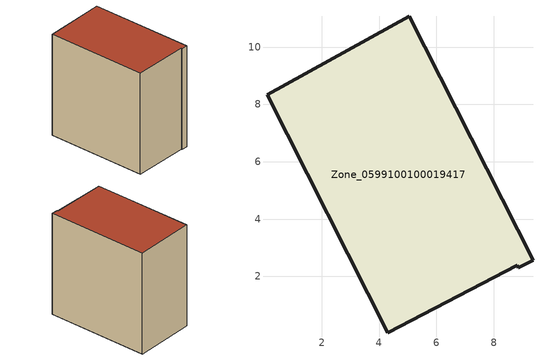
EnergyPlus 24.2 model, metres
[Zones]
Zone_0599100100019417
 floor ground (C_G): 5.05,11.06 9.37,2.55 8.86,2.3 8.82,2.38 4.3,0.04 0.09,8.34 z3.4
 wall outside (C_F): 8.82,2.38 8.86,2.3 9.37,2.55 5.05,11.06 0.09,8.34 4.3,0.04 8.82,2.38 z3.4:12.83
 roof outside (C_R): 9.37,2.55 5.05,11.06 0.09,8.34 4.3,0.04 8.82,2.38 8.86,2.3 z12.83
[BUILDING]
Pand.0599100100019417: North Axis=0; Terrain=City; Loads Convergence Tolerance Value=0.04; Temperature Convergence Tolerance Value=0.4; Solar Distribution=FullExterior; Maximum Number of Warmup Days=25; Minimum Number of Warmup Days=1
[Site:Location]
Rotterdam.The.Hague.AP_ZH_NLD Design_Conditions: Latitude=51.96; Longitude=4.45; Time Zone=1; Elevation=-4.5
[SITE:GROUNDTEMPERATURE:BUILDINGSURFACE]
18, 18, 18, 18, 18, 18, 18, 18, 18, 18, 18, 18
[MATERIAL] Thermal Absorptance=0.9; Solar Absorptance=0.7; Visible Absorptance=0.7
Name | Roughness | Thickness | Conductivity | Density | Specific Heat
G.TC.2015-2018 | MediumSmooth | 0.15 | 0.0428571 | 540 | 1210
F.TC.2015-2018 | Rough | 0.3 | 0.0666667 | 1920 | 840
R.TC.2015-2018 | MediumRough | 0.2 | 0.0333333 | 1500 | 1000
[CONSTRUCTION]
C_G: G.TC.2015-2018
C_F: F.TC.2015-2018
C_R: R.TC.2015-2018
[ZONE]
Zone_0599100100019417: Type=1; Multiplier=1; Ceiling Height=Autocalculate; Volume=Autocalculate; Floor Area=autocalculate; Part of Total Floor Area=Yes
[ZONEINFILTRATION:DESIGNFLOWRATE]
Infil_Zone_0599100100019417: Zone or ZoneList or Space or SpaceList=Zone_0599100100019417; Schedule=AlwaysOn; Design Flow Rate Calculation Method=Flow/Area; Flow Rate per Floor Area=0.0015; Constant Term Coefficient=1; Temperature Term Coefficient=0; Velocity Term Coefficient=0; Velocity Squared Term Coefficient=0
[HVACTEMPLATE:ZONE:IDEALLOADSAIRSYSTEM]
Zone_0599100100019417: Maximum Heating Supply Air Temperature=50; Minimum Cooling Supply Air Temperature=13; Maximum Heating Supply Air Humidity Ratio=0.0156; Minimum Cooling Supply Air Humidity Ratio=0.0077; Heating Limit=NoLimit; Cooling Limit=NoLimit; Dehumidification Control Type=ConstantSensibleHeatRatio; Cooling Sensible Heat Ratio=0.7; Dehumidification Setpoint=60; Humidification Control Type=None; Humidification Setpoint=30; Outdoor Air Method=None; Outdoor Air Flow Rate per Person=0.00944; Outdoor Air Flow Rate per Zone Floor Area=0; Outdoor Air Flow Rate per Zone=0; Demand Controlled Ventilation Type=None; Outdoor Air Economizer Type=NoEconomizer; Heat Recovery Type=None; Sensible Heat Recovery Effectiveness=0.7; Latent Heat Recovery Effectiveness=0.65
[ZONECONTROL:THERMOSTAT]
ThermostatControl_Zone_0599100100019417: Zone or ZoneList=Zone_0599100100019417; Control Type Schedule=DualSetpointControlType; Control 1=Thermostat_Zone_0599100100019417; Temperature Difference Between Cutout And Setpoint=0
[THERMOSTATSETPOINT:DUALSETPOINT]
Thermostat_Zone_0599100100019417: Heating Setpoint Temperature Schedule=HeatingSetpoint_Zone_0599100100019417; Cooling Setpoint Temperature Schedule=CoolingSetpoint_Zone_0599100100019417
[SCHEDULE:COMPACT]
HeatingSetpoint_Zone_0599100100019417: Through: 12/31, For: AllDays, Until: 24:00, 21
CoolingSetpoint_Zone_0599100100019417: Through: 12/31, For: AllDays, Until: 24:00, 24
DualSetpointControlType: Through: 12/31, For: AllDays, Until: 24:00, 4
AlwaysOn: Through: 12/31, For: AllDays, Until: 24:00, 1
